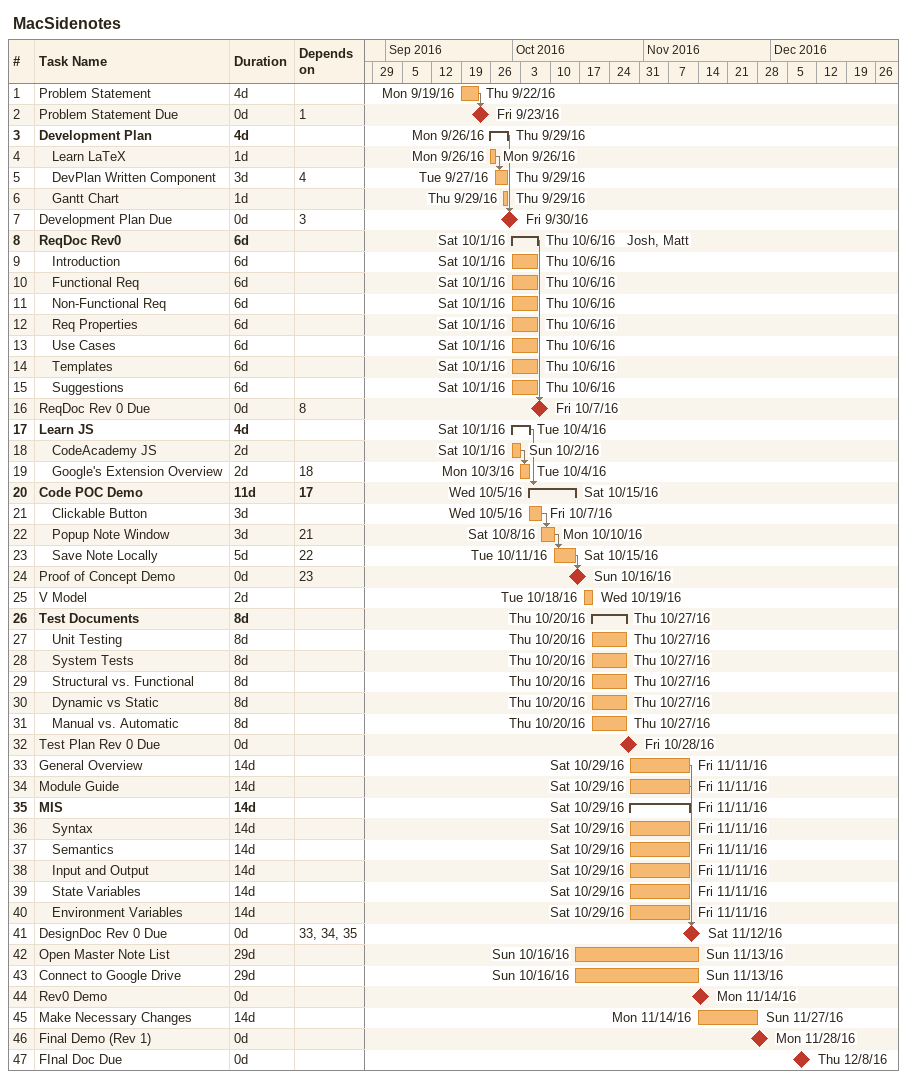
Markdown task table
MacSidenotes

| ID | Level | Task | Duration | Start | Finish | Predecessors | Resources |
|---|---|---|---|---|---|---|---|
| 1 | 1 | Problem Statement | 4d | 2016-09-19 | 2016-09-22 |  |  |
| 2 | 1 | Problem Statement Due | 0d | 2016-09-23 | 2016-09-23 | 1 |  |
| 3 | 1 | **Development Plan** | 4d | 2016-09-26 | 2016-09-29 |  |  |
| 4 | 2 | Learn LaTeX | 1d | 2016-09-26 | 2016-09-26 |  |  |
| 5 | 2 | DevPlan Written Component | 3d | 2016-09-27 | 2016-09-29 | 4 |  |
| 6 | 2 | Gantt Chart | 1d | 2016-09-29 | 2016-09-29 |  |  |
| 7 | 1 | Development Plan Due | 0d | 2016-09-30 | 2016-09-30 | 3 |  |
| 8 | 1 | **ReqDoc Rev0** | 6d | 2016-10-01 | 2016-10-06 |  | Josh, Matt |
| 9 | 2 | Introduction | 6d | 2016-10-01 | 2016-10-06 |  |  |
| 10 | 2 | Functional Req | 6d | 2016-10-01 | 2016-10-06 |  |  |
| 11 | 2 | Non-Functional Req | 6d | 2016-10-01 | 2016-10-06 |  |  |
| 12 | 2 | Req Properties | 6d | 2016-10-01 | 2016-10-06 |  |  |
| 13 | 2 | Use Cases | 6d | 2016-10-01 | 2016-10-06 |  |  |
| 14 | 2 | Templates | 6d | 2016-10-01 | 2016-10-06 |  |  |
| 15 | 2 | Suggestions | 6d | 2016-10-01 | 2016-10-06 |  |  |
| 16 | 1 | ReqDoc Rev 0 Due | 0d | 2016-10-07 | 2016-10-07 | 8 |  |
| 17 | 1 | **Learn JS** | 4d | 2016-10-01 | 2016-10-04 |  |  |
| 18 | 2 | CodeAcademy JS | 2d | 2016-10-01 | 2016-10-02 |  |  |
| 19 | 2 | Google's Extension Overview | 2d | 2016-10-03 | 2016-10-04 | 18 |  |
| 20 | 1 | **Code POC Demo** | 11d | 2016-10-05 | 2016-10-15 | 17 |  |
| 21 | 2 | Clickable Button | 3d | 2016-10-05 | 2016-10-07 |  |  |
| 22 | 2 | Popup Note Window | 3d | 2016-10-08 | 2016-10-10 | 21 |  |
| 23 | 2 | Save Note Locally | 5d | 2016-10-11 | 2016-10-15 | 22 |  |
| 24 | 1 | Proof of Concept Demo | 0d | 2016-10-16 | 2016-10-16 | 23 |  |
| 25 | 1 | V Model | 2d | 2016-10-18 | 2016-10-19 |  |  |
| 26 | 1 | **Test Documents** | 8d | 2016-10-20 | 2016-10-27 |  |  |
| 27 | 2 | Unit Testing | 8d | 2016-10-20 | 2016-10-27 |  |  |
| 28 | 2 | System Tests | 8d | 2016-10-20 | 2016-10-27 |  |  |
| 29 | 2 | Structural vs. Functional | 8d | 2016-10-20 | 2016-10-27 |  |  |
| 30 | 2 | Dynamic vs Static | 8d | 2016-10-20 | 2016-10-27 |  |  |
| 31 | 2 | Manual vs. Automatic | 8d | 2016-10-20 | 2016-10-27 |  |  |
| 32 | 1 | Test Plan Rev 0 Due | 0d | 2016-10-28 | 2016-10-28 |  |  |
| 33 | 1 | General Overview | 14d | 2016-10-29 | 2016-11-11 |  |  |
| 34 | 1 | Module Guide | 14d | 2016-10-29 | 2016-11-11 |  |  |
| 35 | 1 | **MIS** | 14d | 2016-10-29 | 2016-11-11 |  |  |
| 36 | 2 | Syntax | 14d | 2016-10-29 | 2016-11-11 |  |  |
| 37 | 2 | Semantics | 14d | 2016-10-29 | 2016-11-11 |  |  |
| 38 | 2 | Input and Output | 14d | 2016-10-29 | 2016-11-11 |  |  |
| 39 | 2 | State Variables | 14d | 2016-10-29 | 2016-11-11 |  |  |
| 40 | 2 | Environment Variables | 14d | 2016-10-29 | 2016-11-11 |  |  |
| 41 | 1 | DesignDoc Rev 0 Due | 0d | 2016-11-12 | 2016-11-12 | 33, 34, 35 |  |
| 42 | 1 | Open Master Note List | 29d | 2016-10-16 | 2016-11-13 |  |  |
| 43 | 1 | Connect to Google Drive | 29d | 2016-10-16 | 2016-11-13 |  |  |
| 44 | 1 | Rev0 Demo | 0d | 2016-11-14 | 2016-11-14 |  |  |
| 45 | 1 | Make Necessary Changes | 14d | 2016-11-14 | 2016-11-27 |  |  |
| 46 | 1 | Final Demo (Rev 1) | 0d | 2016-11-28 | 2016-11-28 |  |  |
| 47 | 1 | FInal Doc Due | 0d | 2016-12-08 | 2016-12-08 |  |  |
